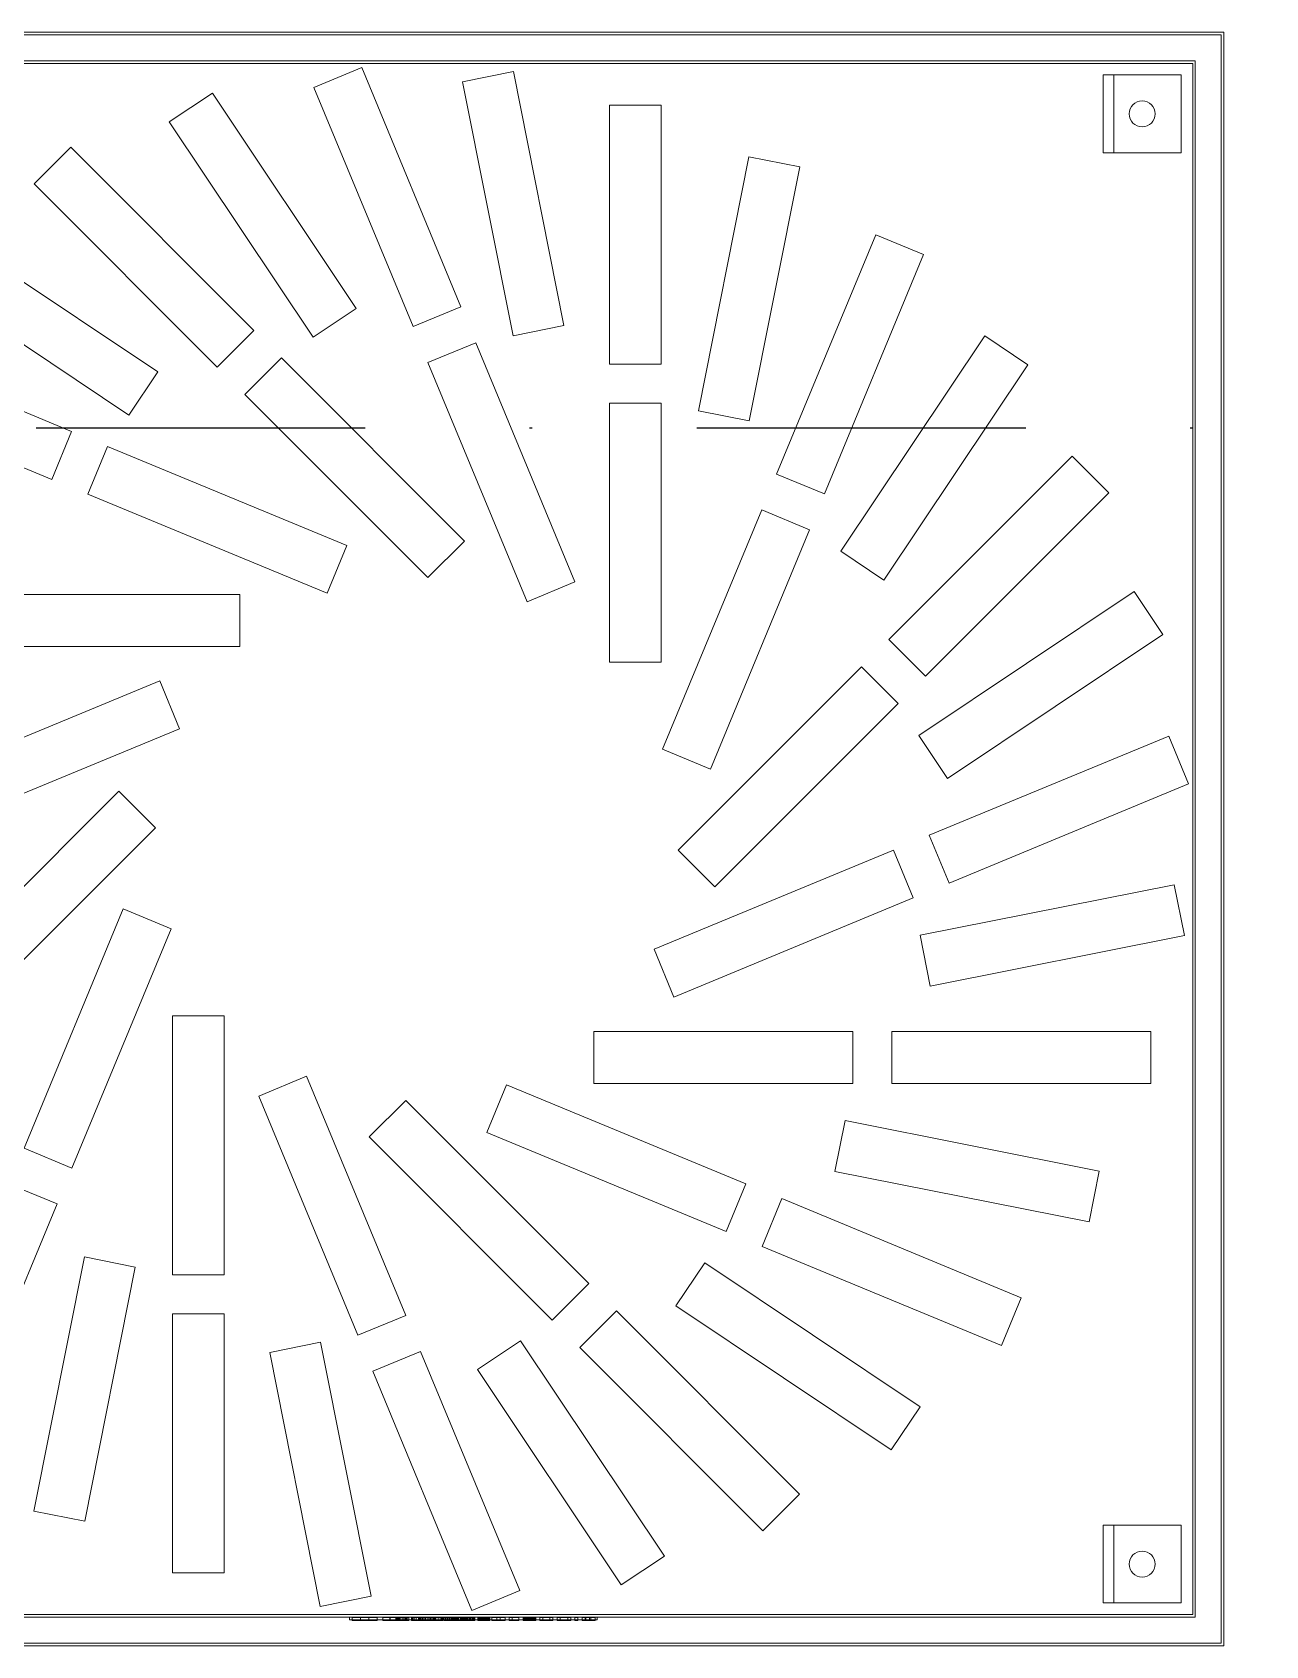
# Model space of a CAD drawing. Header units: inches. Extents: x -772 to 6765, y -813 to 4093.
# Drawn here: x 3107.2 to 3154.8, y 1653 to 1715.3 of the extents above; entities that cross this region are included whole.
import ezdxf

# ---------------------------------------------------------------- set-up
doc = ezdxf.new("R2010")
doc.units = ezdxf.units.IN
doc.header["$MEASUREMENT"] = 0
doc.linetypes.add('DASHDOT', pattern=[25.4, 12.7, -6.35, 0, -6.35])
doc.layers.add('H_STR_Aks', color=250, linetype='DASHDOT')
doc.layers.add('MTY-EMIS-KANALI', color=150, linetype='Continuous', lineweight=0)
doc.layers.add('VDI3805_Objects', color=7, linetype='Continuous', lineweight=0)

# ---------------------------------------------------------------- blocks, each defined once
blk = doc.blocks.new('150_970_03')
at = {"layer": 'VDI3805_Objects', "color": 7}
for p, q in [((-0.0696, 0.3005), (-0.0696, 0.3015)), ((-0.0696, 0.3015), (0.026, 0.3015)), ((0.026, 0.3005), (-0.0696, 0.3005)), ((0.026, 0.3005), (0.026, 0.3015))]:
    blk.add_line(p, q, dxfattribs=at)
at = {"layer": 'VDI3805_Objects', "color": 38}
for p, q in [((-0.06715, 0.3018), (-0.06884, 0.3018)), ((-0.06884, 0.3018), (-0.06884, 0.3006)), ((-0.06884, 0.3018), (-0.0666, 0.3018)), ((-0.06884, 0.3006), (-0.06715, 0.3006)), ((-0.0666, 0.3006), (-0.06884, 0.3006)), ((-0.06527, 0.3018), (-0.06715, 0.3018)), ((-0.06715, 0.3018), (-0.06715, 0.3006)), ((-0.06715, 0.3006), (-0.06527, 0.3006)), ((-0.0666, 0.3018), (-0.0666, 0.3006)), ((-0.065, 0.3018), (-0.06527, 0.3018)), ((-0.06527, 0.3018), (-0.06527, 0.3006)), ((-0.06527, 0.3006), (-0.065, 0.3006)), ((-0.065, 0.3018), (-0.06382, 0.3018)), ((-0.065, 0.3018), (-0.065, 0.3006)), ((-0.06382, 0.3006), (-0.065, 0.3006)), ((-0.06382, 0.3018), (-0.06382, 0.3006)), ((-0.06094, 0.3018), (-0.06214, 0.3018)), ((-0.06214, 0.3006), (-0.06214, 0.3018)), ((-0.06094, 0.3006), (-0.06214, 0.3006)), ((-0.06094, 0.3006), (-0.06094, 0.3018)), ((-0.05834, 0.3018), (-0.05944, 0.3018)), ((-0.05944, 0.3018), (-0.05944, 0.3006)), ((-0.05944, 0.3018), (-0.05833, 0.3018)), ((-0.05944, 0.3006), (-0.05834, 0.3006)), ((-0.05833, 0.3006), (-0.05944, 0.3006)), ((-0.05532, 0.3018), (-0.05834, 0.3018)), ((-0.05834, 0.3018), (-0.05834, 0.3006)), ((-0.05834, 0.3006), (-0.05532, 0.3006)), ((-0.05833, 0.3018), (-0.05833, 0.3006)), ((-0.05833, 0.3018), (-0.05534, 0.3018)), ((-0.05534, 0.3006), (-0.05833, 0.3006)), ((-0.05534, 0.3018), (-0.05534, 0.3006)), ((-0.05534, 0.3018), (-0.05414, 0.3018)), ((-0.05414, 0.3006), (-0.05534, 0.3006)), ((-0.05414, 0.3018), (-0.05532, 0.3018)), ((-0.05532, 0.3018), (-0.05532, 0.3006)), ((-0.05532, 0.3006), (-0.05414, 0.3006)), ((-0.05414, 0.3018), (-0.05414, 0.3006)), ((-0.05134, 0.3018), (-0.05254, 0.3018)), ((-0.05254, 0.3018), (-0.05254, 0.3006)), ((-0.05254, 0.3006), (-0.05134, 0.3006)), ((-0.04864, 0.3018), (-0.05134, 0.3018)), ((-0.05134, 0.3018), (-0.05134, 0.3006)), ((-0.05134, 0.3006), (-0.04864, 0.3006)), ((-0.04864, 0.3018), (-0.04754, 0.3018)), ((-0.04864, 0.3018), (-0.04864, 0.3006)), ((-0.04754, 0.3006), (-0.04864, 0.3006)), ((-0.04754, 0.3018), (-0.04754, 0.3006)), ((-0.04592, 0.3018), (-0.04593, 0.3018)), ((-0.04593, 0.3018), (-0.04593, 0.3006)), ((-0.04593, 0.3018), (-0.04537, 0.3018)), ((-0.04537, 0.3018), (-0.04593, 0.3018)), ((-0.04593, 0.3018), (-0.04593, 0.3006)), ((-0.04593, 0.3018), (-0.04592, 0.3018)), ((-0.04593, 0.3006), (-0.04592, 0.3006)), ((-0.04537, 0.3006), (-0.04593, 0.3006)), ((-0.04593, 0.3006), (-0.04537, 0.3006)), ((-0.04592, 0.3006), (-0.04593, 0.3006)), ((-0.04592, 0.3018), (-0.04559, 0.3018)), ((-0.04558, 0.3018), (-0.04592, 0.3018)), ((-0.04592, 0.3018), (-0.04592, 0.3006)), ((-0.04559, 0.3006), (-0.04592, 0.3006)), ((-0.04592, 0.3006), (-0.04558, 0.3006)), ((-0.04559, 0.3018), (-0.04559, 0.3006)), ((-0.04559, 0.3018), (-0.04532, 0.3018)), ((-0.04532, 0.3006), (-0.04559, 0.3006)), ((-0.04531, 0.3018), (-0.04558, 0.3018)), ((-0.04558, 0.3018), (-0.04558, 0.3006)), ((-0.04558, 0.3006), (-0.04531, 0.3006)), ((-0.04537, 0.3018), (-0.04537, 0.3006)), ((-0.04537, 0.3018), (-0.04477, 0.3018)), ((-0.04477, 0.3018), (-0.04537, 0.3018)), ((-0.04537, 0.3018), (-0.04537, 0.3006)), ((-0.04477, 0.3006), (-0.04537, 0.3006)), ((-0.04537, 0.3006), (-0.04477, 0.3006)), ((-0.04532, 0.3018), (-0.04532, 0.3006)), ((-0.04532, 0.3018), (-0.045, 0.3018)), ((-0.045, 0.3006), (-0.04532, 0.3006)), ((-0.04499, 0.3018), (-0.04531, 0.3018)), ((-0.04531, 0.3018), (-0.04531, 0.3006)), ((-0.04531, 0.3006), (-0.04499, 0.3006)), ((-0.045, 0.3018), (-0.045, 0.3006)), ((-0.045, 0.3018), (-0.04465, 0.3018)), ((-0.04465, 0.3006), (-0.045, 0.3006)), ((-0.04464, 0.3018), (-0.04499, 0.3018)), ((-0.04499, 0.3018), (-0.04499, 0.3006)), ((-0.04499, 0.3006), (-0.04464, 0.3006)), ((-0.04477, 0.3018), (-0.04477, 0.3006)), ((-0.04477, 0.3018), (-0.04415, 0.3018)), ((-0.04415, 0.3018), (-0.04477, 0.3018)), ((-0.04477, 0.3018), (-0.04477, 0.3006)), ((-0.04415, 0.3006), (-0.04477, 0.3006)), ((-0.04477, 0.3006), (-0.04415, 0.3006)), ((-0.04465, 0.3018), (-0.04465, 0.3006)), ((-0.04465, 0.3018), (-0.04428, 0.3018)), ((-0.04428, 0.3006), (-0.04465, 0.3006)), ((-0.04427, 0.3018), (-0.04464, 0.3018)), ((-0.04464, 0.3018), (-0.04464, 0.3006)), ((-0.04464, 0.3006), (-0.04427, 0.3006)), ((-0.04428, 0.3018), (-0.04428, 0.3006)), ((-0.04428, 0.3018), (-0.04392, 0.3018)), ((-0.04392, 0.3006), (-0.04428, 0.3006)), ((-0.04391, 0.3018), (-0.04427, 0.3018)), ((-0.04427, 0.3018), (-0.04427, 0.3006)), ((-0.04427, 0.3006), (-0.04391, 0.3006)), ((-0.04415, 0.3018), (-0.04415, 0.3006)), ((-0.04415, 0.3018), (-0.04353, 0.3018)), ((-0.04353, 0.3018), (-0.04415, 0.3018)), ((-0.04415, 0.3018), (-0.04415, 0.3006)), ((-0.04353, 0.3006), (-0.04415, 0.3006)), ((-0.04415, 0.3006), (-0.04353, 0.3006)), ((-0.04392, 0.3018), (-0.04392, 0.3006)), ((-0.04392, 0.3018), (-0.04356, 0.3018)), ((-0.04356, 0.3006), (-0.04392, 0.3006)), ((-0.04355, 0.3018), (-0.04391, 0.3018)), ((-0.04391, 0.3018), (-0.04391, 0.3006)), ((-0.04391, 0.3006), (-0.04355, 0.3006)), ((-0.04356, 0.3018), (-0.04356, 0.3006)), ((-0.04356, 0.3018), (-0.04323, 0.3018)), ((-0.04323, 0.3006), (-0.04356, 0.3006)), ((-0.04322, 0.3018), (-0.04355, 0.3018)), ((-0.04355, 0.3018), (-0.04355, 0.3006)), ((-0.04355, 0.3006), (-0.04322, 0.3006)), ((-0.04353, 0.3018), (-0.04353, 0.3006)), ((-0.04353, 0.3018), (-0.04294, 0.3018)), ((-0.04294, 0.3018), (-0.04353, 0.3018)), ((-0.04353, 0.3018), (-0.04353, 0.3006)), ((-0.04294, 0.3006), (-0.04353, 0.3006)), ((-0.04353, 0.3006), (-0.04294, 0.3006)), ((-0.04323, 0.3018), (-0.04323, 0.3006)), ((-0.04323, 0.3018), (-0.04294, 0.3018)), ((-0.04294, 0.3006), (-0.04323, 0.3006)), ((-0.04293, 0.3018), (-0.04322, 0.3018)), ((-0.04322, 0.3018), (-0.04322, 0.3006)), ((-0.04322, 0.3006), (-0.04293, 0.3006)), ((-0.04294, 0.3018), (-0.04294, 0.3006)), ((-0.04294, 0.3018), (-0.0427, 0.3018)), ((-0.04294, 0.3018), (-0.04294, 0.3006)), ((-0.04294, 0.3018), (-0.04239, 0.3018)), ((-0.04239, 0.3018), (-0.04294, 0.3018)), ((-0.04294, 0.3018), (-0.04294, 0.3006)), ((-0.0427, 0.3006), (-0.04294, 0.3006)), ((-0.04239, 0.3006), (-0.04294, 0.3006)), ((-0.04294, 0.3006), (-0.04239, 0.3006)), ((-0.0427, 0.3018), (-0.04293, 0.3018)), ((-0.04293, 0.3018), (-0.04293, 0.3006)), ((-0.04293, 0.3006), (-0.0427, 0.3006)), ((-0.0427, 0.3018), (-0.0427, 0.3006)), ((-0.0427, 0.3018), (-0.04253, 0.3018)), ((-0.04252, 0.3018), (-0.0427, 0.3018)), ((-0.0427, 0.3018), (-0.0427, 0.3006)), ((-0.04253, 0.3006), (-0.0427, 0.3006)), ((-0.0427, 0.3006), (-0.04252, 0.3006)), ((-0.04253, 0.3018), (-0.04253, 0.3006)), ((-0.04253, 0.3018), (-0.04241, 0.3018)), ((-0.04241, 0.3006), (-0.04253, 0.3006)), ((-0.04241, 0.3018), (-0.04252, 0.3018)), ((-0.04252, 0.3018), (-0.04252, 0.3006)), ((-0.04252, 0.3006), (-0.04241, 0.3006)), ((-0.04241, 0.3018), (-0.04241, 0.3006)), ((-0.04241, 0.3018), (-0.04238, 0.3018)), ((-0.04238, 0.3018), (-0.04241, 0.3018)), ((-0.04241, 0.3018), (-0.04241, 0.3006)), ((-0.04238, 0.3006), (-0.04241, 0.3006)), ((-0.04241, 0.3006), (-0.04238, 0.3006)), ((-0.04239, 0.3018), (-0.04239, 0.3006)), ((-0.04239, 0.3018), (-0.04191, 0.3018)), ((-0.04191, 0.3018), (-0.04239, 0.3018)), ((-0.04239, 0.3018), (-0.04239, 0.3006)), ((-0.04191, 0.3006), (-0.04239, 0.3006)), ((-0.04239, 0.3006), (-0.04191, 0.3006)), ((-0.04238, 0.3018), (-0.04238, 0.3006)), ((-0.04191, 0.3018), (-0.04191, 0.3006)), ((-0.04191, 0.3018), (-0.04152, 0.3018)), ((-0.04152, 0.3018), (-0.04191, 0.3018)), ((-0.04191, 0.3018), (-0.04191, 0.3006)), ((-0.04152, 0.3006), (-0.04191, 0.3006)), ((-0.04191, 0.3006), (-0.04152, 0.3006)), ((-0.04152, 0.3018), (-0.04152, 0.3006)), ((-0.04152, 0.3018), (-0.04123, 0.3018)), ((-0.04123, 0.3006), (-0.04152, 0.3006)), ((-0.04123, 0.3018), (-0.04123, 0.3006)), ((-0.04123, 0.3018), (-0.04105, 0.3018)), ((-0.04105, 0.3006), (-0.04123, 0.3006)), ((-0.04105, 0.3018), (-0.04105, 0.3006)), ((-0.04105, 0.3018), (-0.04099, 0.3018)), ((-0.04099, 0.3006), (-0.04105, 0.3006)), ((-0.04099, 0.3018), (-0.04099, 0.3006)), ((-0.03944, 0.3018), (-0.03564, 0.3018)), ((-0.03944, 0.3018), (-0.03944, 0.3006)), ((-0.03944, 0.3018), (-0.03674, 0.3018)), ((-0.03564, 0.3006), (-0.03944, 0.3006)), ((-0.03674, 0.3006), (-0.03944, 0.3006)), ((-0.03674, 0.3018), (-0.03674, 0.3006)), ((-0.03564, 0.3018), (-0.03564, 0.3006)), ((-0.02894, 0.3018), (-0.03414, 0.3018)), ((-0.03414, 0.3018), (-0.03414, 0.3006)), ((-0.03414, 0.3018), (-0.03214, 0.3018)), ((-0.03414, 0.3006), (-0.02894, 0.3006)), ((-0.03214, 0.3006), (-0.03414, 0.3006)), ((-0.03214, 0.3018), (-0.03214, 0.3006)), ((-0.03214, 0.3018), (-0.03094, 0.3018)), ((-0.03094, 0.3006), (-0.03214, 0.3006)), ((-0.03094, 0.3018), (-0.03094, 0.3006)), ((-0.03094, 0.3018), (-0.02894, 0.3018)), ((-0.02894, 0.3006), (-0.03094, 0.3006)), ((-0.02894, 0.3018), (-0.02894, 0.3006)), ((-0.02808, 0.3018), (-0.02812, 0.3018)), ((-0.02812, 0.3018), (-0.02812, 0.3006)), ((-0.02812, 0.3006), (-0.02808, 0.3006)), ((-0.02808, 0.3018), (-0.02794, 0.3018)), ((-0.02808, 0.3018), (-0.02808, 0.3006)), ((-0.02794, 0.3006), (-0.02808, 0.3006)), ((-0.02794, 0.3018), (-0.02794, 0.3006)), ((-0.02794, 0.3018), (-0.02773, 0.3018)), ((-0.02773, 0.3006), (-0.02794, 0.3006)), ((-0.02776, 0.3006), (-0.02776, 0.3018)), ((-0.02776, 0.3018), (-0.02772, 0.3018)), ((-0.02772, 0.3006), (-0.02776, 0.3006)), ((-0.02773, 0.3018), (-0.02773, 0.3006)), ((-0.02773, 0.3018), (-0.02745, 0.3018)), ((-0.02745, 0.3006), (-0.02773, 0.3006)), ((-0.02772, 0.3006), (-0.02772, 0.3018)), ((-0.02772, 0.3018), (-0.02761, 0.3018)), ((-0.02761, 0.3006), (-0.02772, 0.3006)), ((-0.02761, 0.3006), (-0.02761, 0.3018)), ((-0.02761, 0.3018), (-0.02743, 0.3018)), ((-0.02743, 0.3006), (-0.02761, 0.3006)), ((-0.02745, 0.3018), (-0.02745, 0.3006)), ((-0.02745, 0.3018), (-0.0271, 0.3018)), ((-0.0271, 0.3006), (-0.02745, 0.3006)), ((-0.02743, 0.3006), (-0.02743, 0.3018)), ((-0.02743, 0.3018), (-0.02719, 0.3018)), ((-0.02719, 0.3006), (-0.02743, 0.3006)), ((-0.02719, 0.3006), (-0.02719, 0.3018)), ((-0.02719, 0.3018), (-0.0269, 0.3018)), ((-0.0269, 0.3006), (-0.02719, 0.3006)), ((-0.0271, 0.3018), (-0.0271, 0.3006)), ((-0.0271, 0.3018), (-0.0267, 0.3018)), ((-0.0267, 0.3006), (-0.0271, 0.3006)), ((-0.02628, 0.3018), (-0.02695, 0.3018)), ((-0.02695, 0.3018), (-0.02695, 0.3006)), ((-0.02695, 0.3018), (-0.0265, 0.3018)), ((-0.02693, 0.3018), (-0.02695, 0.3018)), ((-0.02695, 0.3018), (-0.02694, 0.3018)), ((-0.02695, 0.3018), (-0.02695, 0.3006)), ((-0.02695, 0.3006), (-0.02628, 0.3006)), ((-0.0265, 0.3006), (-0.02695, 0.3006)), ((-0.02694, 0.3006), (-0.02695, 0.3006)), ((-0.02695, 0.3006), (-0.02694, 0.3006)), ((-0.02693, 0.3006), (-0.02695, 0.3006)), ((-0.02694, 0.3018), (-0.0269, 0.3018)), ((-0.02694, 0.3018), (-0.02694, 0.3006)), ((-0.0269, 0.3006), (-0.02694, 0.3006)), ((-0.02687, 0.3018), (-0.02693, 0.3018)), ((-0.02693, 0.3018), (-0.02693, 0.3006)), ((-0.02687, 0.3006), (-0.02693, 0.3006)), ((-0.0269, 0.3006), (-0.0269, 0.3018)), ((-0.0269, 0.3018), (-0.02656, 0.3018)), ((-0.0269, 0.3018), (-0.02684, 0.3018)), ((-0.0269, 0.3018), (-0.0269, 0.3006)), ((-0.02656, 0.3006), (-0.0269, 0.3006)), ((-0.02684, 0.3006), (-0.0269, 0.3006)), ((-0.0268, 0.3018), (-0.02687, 0.3018)), ((-0.02687, 0.3018), (-0.02687, 0.3006)), ((-0.0268, 0.3006), (-0.02687, 0.3006)), ((-0.02674, 0.3018), (-0.02684, 0.3018)), ((-0.02684, 0.3018), (-0.02684, 0.3006)), ((-0.02684, 0.3006), (-0.02674, 0.3006)), ((-0.02669, 0.3018), (-0.0268, 0.3018)), ((-0.0268, 0.3018), (-0.0268, 0.3006)), ((-0.02669, 0.3006), (-0.0268, 0.3006)), ((-0.02663, 0.3018), (-0.02674, 0.3018)), ((-0.02674, 0.3018), (-0.02674, 0.3006)), ((-0.02674, 0.3006), (-0.02663, 0.3006)), ((-0.0267, 0.3018), (-0.0267, 0.3006)), ((-0.0267, 0.3018), (-0.02627, 0.3018)), ((-0.02627, 0.3006), (-0.0267, 0.3006)), ((-0.02657, 0.3018), (-0.02669, 0.3018)), ((-0.02669, 0.3018), (-0.02669, 0.3006)), ((-0.02657, 0.3006), (-0.02669, 0.3006)), ((-0.0265, 0.3018), (-0.02663, 0.3018)), ((-0.02663, 0.3018), (-0.02663, 0.3006)), ((-0.02663, 0.3006), (-0.0265, 0.3006)), ((-0.02643, 0.3018), (-0.02657, 0.3018)), ((-0.02657, 0.3018), (-0.02657, 0.3006)), ((-0.02643, 0.3006), (-0.02657, 0.3006)), ((-0.02656, 0.3006), (-0.02656, 0.3018)), ((-0.02656, 0.3018), (-0.0262, 0.3018)), ((-0.0262, 0.3006), (-0.02656, 0.3006)), ((-0.02653, 0.3006), (-0.02653, 0.3018)), ((-0.02653, 0.3018), (-0.02652, 0.3018)), ((-0.02652, 0.3006), (-0.02653, 0.3006)), ((-0.02652, 0.3006), (-0.02652, 0.3018)), ((-0.02652, 0.3018), (-0.0265, 0.3018)), ((-0.0265, 0.3006), (-0.02652, 0.3006)), ((-0.02635, 0.3018), (-0.0265, 0.3018)), ((-0.0265, 0.3018), (-0.0265, 0.3006)), ((-0.0265, 0.3018), (-0.0265, 0.3006)), ((-0.0265, 0.3018), (-0.02582, 0.3018)), ((-0.0265, 0.3006), (-0.0265, 0.3018)), ((-0.0265, 0.3018), (-0.02647, 0.3018)), ((-0.0265, 0.3006), (-0.02635, 0.3006)), ((-0.02582, 0.3006), (-0.0265, 0.3006)), ((-0.02647, 0.3006), (-0.0265, 0.3006)), ((-0.02647, 0.3006), (-0.02647, 0.3018)), ((-0.02647, 0.3018), (-0.02643, 0.3018)), ((-0.02643, 0.3006), (-0.02647, 0.3006)), ((-0.02628, 0.3018), (-0.02643, 0.3018)), ((-0.02643, 0.3018), (-0.02643, 0.3006)), ((-0.02643, 0.3006), (-0.02643, 0.3018)), ((-0.02643, 0.3018), (-0.02638, 0.3018)), ((-0.02628, 0.3006), (-0.02643, 0.3006)), ((-0.02638, 0.3006), (-0.02643, 0.3006)), ((-0.02638, 0.3006), (-0.02638, 0.3018)), ((-0.02638, 0.3018), (-0.02633, 0.3018)), ((-0.02633, 0.3006), (-0.02638, 0.3006)), ((-0.0262, 0.3018), (-0.02635, 0.3018)), ((-0.02635, 0.3018), (-0.02635, 0.3006)), ((-0.02635, 0.3006), (-0.0262, 0.3006)), ((-0.02633, 0.3006), (-0.02633, 0.3018)), ((-0.02633, 0.3018), (-0.02626, 0.3018)), ((-0.02626, 0.3006), (-0.02633, 0.3006)), ((-0.02628, 0.3018), (-0.02628, 0.3006)), ((-0.02627, 0.3018), (-0.02627, 0.3006)), ((-0.02627, 0.3018), (-0.02582, 0.3018)), ((-0.02582, 0.3006), (-0.02627, 0.3006)), ((-0.02626, 0.3006), (-0.02626, 0.3018)), ((-0.0262, 0.3018), (-0.02626, 0.3018)), ((-0.02626, 0.3006), (-0.0262, 0.3006)), ((-0.0262, 0.3006), (-0.0262, 0.3018)), ((-0.0262, 0.3018), (-0.02582, 0.3018)), ((-0.02492, 0.3018), (-0.0262, 0.3018)), ((-0.0262, 0.3018), (-0.0262, 0.3006)), ((-0.02529, 0.3018), (-0.0262, 0.3018)), ((-0.02582, 0.3006), (-0.0262, 0.3006)), ((-0.0262, 0.3006), (-0.02492, 0.3006)), ((-0.0262, 0.3006), (-0.02529, 0.3006)), ((-0.02582, 0.3006), (-0.02582, 0.3018)), ((-0.02582, 0.3018), (-0.02544, 0.3018)), ((-0.02582, 0.3018), (-0.02537, 0.3018)), ((-0.02582, 0.3018), (-0.02582, 0.3006)), ((-0.02582, 0.3018), (-0.02529, 0.3018)), ((-0.02544, 0.3006), (-0.02582, 0.3006)), ((-0.02537, 0.3006), (-0.02582, 0.3006)), ((-0.02529, 0.3006), (-0.02582, 0.3006)), ((-0.02544, 0.3006), (-0.02544, 0.3018)), ((-0.02544, 0.3018), (-0.02508, 0.3018)), ((-0.02508, 0.3006), (-0.02544, 0.3006)), ((-0.02494, 0.3018), (-0.02537, 0.3018)), ((-0.02537, 0.3018), (-0.02537, 0.3006)), ((-0.02537, 0.3006), (-0.02494, 0.3006)), ((-0.02529, 0.3018), (-0.02529, 0.3006)), ((-0.02529, 0.3018), (-0.02492, 0.3018)), ((-0.02492, 0.3006), (-0.02529, 0.3006)), ((-0.02508, 0.3006), (-0.02508, 0.3018)), ((-0.02508, 0.3018), (-0.02474, 0.3018)), ((-0.02474, 0.3006), (-0.02508, 0.3006)), ((-0.02454, 0.3018), (-0.02494, 0.3018)), ((-0.02494, 0.3018), (-0.02494, 0.3006)), ((-0.02494, 0.3006), (-0.02454, 0.3006)), ((-0.02492, 0.3018), (-0.02492, 0.3006)), ((-0.02474, 0.3006), (-0.02474, 0.3018)), ((-0.02474, 0.3018), (-0.02445, 0.3018)), ((-0.02445, 0.3006), (-0.02474, 0.3006)), ((-0.02419, 0.3018), (-0.02454, 0.3018)), ((-0.02454, 0.3018), (-0.02454, 0.3006)), ((-0.02454, 0.3006), (-0.02419, 0.3006)), ((-0.02445, 0.3006), (-0.02445, 0.3018)), ((-0.02445, 0.3018), (-0.02421, 0.3018)), ((-0.02421, 0.3006), (-0.02445, 0.3006)), ((-0.02421, 0.3006), (-0.02421, 0.3018)), ((-0.02421, 0.3018), (-0.02403, 0.3018)), ((-0.02403, 0.3006), (-0.02421, 0.3006)), ((-0.02391, 0.3018), (-0.02419, 0.3018)), ((-0.02419, 0.3018), (-0.02419, 0.3006)), ((-0.02419, 0.3006), (-0.02391, 0.3006)), ((-0.02403, 0.3006), (-0.02403, 0.3018)), ((-0.02403, 0.3018), (-0.02392, 0.3018)), ((-0.02392, 0.3006), (-0.02403, 0.3006)), ((-0.02392, 0.3006), (-0.02392, 0.3018)), ((-0.02388, 0.3018), (-0.02392, 0.3018)), ((-0.02392, 0.3006), (-0.02388, 0.3006)), ((-0.02391, 0.3018), (-0.0237, 0.3018)), ((-0.02391, 0.3018), (-0.02391, 0.3006)), ((-0.0237, 0.3006), (-0.02391, 0.3006)), ((-0.02388, 0.3006), (-0.02388, 0.3018)), ((-0.0237, 0.3018), (-0.0237, 0.3006)), ((-0.0237, 0.3018), (-0.02356, 0.3018)), ((-0.02356, 0.3006), (-0.0237, 0.3006)), ((-0.02356, 0.3018), (-0.02356, 0.3006)), ((-0.02356, 0.3018), (-0.02352, 0.3018)), ((-0.02352, 0.3006), (-0.02356, 0.3006)), ((-0.02352, 0.3018), (-0.02352, 0.3006)), ((-0.02205, 0.3018), (-0.0224, 0.3018)), ((-0.0224, 0.3018), (-0.0224, 0.3006)), ((-0.0224, 0.3018), (-0.01929, 0.3018)), ((-0.0224, 0.3006), (-0.02205, 0.3006)), ((-0.01929, 0.3006), (-0.0224, 0.3006)), ((-0.01894, 0.3018), (-0.02205, 0.3018)), ((-0.02205, 0.3018), (-0.02205, 0.3006)), ((-0.02205, 0.3006), (-0.01894, 0.3006)), ((-0.01881, 0.3018), (-0.02192, 0.3018)), ((-0.02192, 0.3018), (-0.02192, 0.3006)), ((-0.02192, 0.3018), (-0.01351, 0.3018)), ((-0.02192, 0.3006), (-0.01881, 0.3006)), ((-0.01351, 0.3006), (-0.02192, 0.3006)), ((-0.02119, 0.3018), (-0.02155, 0.3018)), ((-0.02155, 0.3018), (-0.02155, 0.3006)), ((-0.02155, 0.3018), (-0.01844, 0.3018)), ((-0.02155, 0.3006), (-0.02119, 0.3006)), ((-0.01844, 0.3006), (-0.02155, 0.3006)), ((-0.01808, 0.3018), (-0.02119, 0.3018)), ((-0.02119, 0.3018), (-0.02119, 0.3006)), ((-0.02119, 0.3006), (-0.01808, 0.3006)), ((-0.02035, 0.3018), (-0.0207, 0.3018)), ((-0.0207, 0.3018), (-0.0207, 0.3006)), ((-0.0207, 0.3018), (-0.01759, 0.3018)), ((-0.0207, 0.3006), (-0.02035, 0.3006)), ((-0.01759, 0.3006), (-0.0207, 0.3006)), ((-0.01724, 0.3018), (-0.02035, 0.3018)), ((-0.02035, 0.3018), (-0.02035, 0.3006)), ((-0.02035, 0.3006), (-0.01724, 0.3006)), ((-0.01949, 0.3018), (-0.01984, 0.3018)), ((-0.01984, 0.3018), (-0.01984, 0.3006)), ((-0.01984, 0.3018), (-0.01673, 0.3018)), ((-0.01984, 0.3006), (-0.01949, 0.3006)), ((-0.01673, 0.3006), (-0.01984, 0.3006)), ((-0.01708, 0.3018), (-0.01949, 0.3018)), ((-0.01949, 0.3018), (-0.01949, 0.3006)), ((-0.01949, 0.3006), (-0.01708, 0.3006)), ((-0.01929, 0.3018), (-0.01929, 0.3006)), ((-0.01929, 0.3018), (-0.01894, 0.3018)), ((-0.01894, 0.3006), (-0.01929, 0.3006)), ((-0.01864, 0.3018), (-0.01899, 0.3018)), ((-0.01899, 0.3018), (-0.01899, 0.3006)), ((-0.01899, 0.3018), (-0.01758, 0.3018)), ((-0.01899, 0.3006), (-0.01864, 0.3006)), ((-0.01758, 0.3006), (-0.01899, 0.3006)), ((-0.01894, 0.3018), (-0.01894, 0.3006)), ((-0.0104, 0.3018), (-0.01881, 0.3018)), ((-0.01881, 0.3018), (-0.01881, 0.3006)), ((-0.01881, 0.3006), (-0.0104, 0.3006)), ((-0.01793, 0.3018), (-0.01864, 0.3018)), ((-0.01864, 0.3018), (-0.01864, 0.3006)), ((-0.01864, 0.3006), (-0.01793, 0.3006)), ((-0.01844, 0.3018), (-0.01844, 0.3006)), ((-0.01844, 0.3018), (-0.01808, 0.3018)), ((-0.01808, 0.3006), (-0.01844, 0.3006)), ((-0.01808, 0.3018), (-0.01808, 0.3006)), ((-0.01758, 0.3018), (-0.01793, 0.3018)), ((-0.01793, 0.3018), (-0.01793, 0.3006)), ((-0.01793, 0.3006), (-0.01758, 0.3006)), ((-0.01759, 0.3018), (-0.01759, 0.3006)), ((-0.01759, 0.3018), (-0.01724, 0.3018)), ((-0.01724, 0.3006), (-0.01759, 0.3006)), ((-0.01758, 0.3018), (-0.01758, 0.3006)), ((-0.01724, 0.3018), (-0.01724, 0.3006)), ((-0.01673, 0.3018), (-0.01708, 0.3018)), ((-0.01708, 0.3018), (-0.01708, 0.3006)), ((-0.01708, 0.3006), (-0.01673, 0.3006)), ((-0.01673, 0.3018), (-0.01673, 0.3006)), ((-0.01604, 0.3018), (-0.01293, 0.3018)), ((-0.01569, 0.3018), (-0.01604, 0.3018)), ((-0.01604, 0.3018), (-0.01604, 0.3006)), ((-0.01293, 0.3006), (-0.01604, 0.3006)), ((-0.01604, 0.3006), (-0.01569, 0.3006)), ((-0.01344, 0.3018), (-0.0157, 0.3018)), ((-0.0157, 0.3018), (-0.0157, 0.3006)), ((-0.0157, 0.3018), (-0.01535, 0.3018)), ((-0.0157, 0.3006), (-0.01344, 0.3006)), ((-0.01535, 0.3006), (-0.0157, 0.3006)), ((-0.01258, 0.3018), (-0.01569, 0.3018)), ((-0.01569, 0.3018), (-0.01569, 0.3006)), ((-0.01569, 0.3006), (-0.01258, 0.3006)), ((-0.01535, 0.3018), (-0.01379, 0.3018)), ((-0.01535, 0.3018), (-0.01535, 0.3006)), ((-0.01379, 0.3006), (-0.01535, 0.3006)), ((-0.0152, 0.3018), (-0.01208, 0.3018)), ((-0.01485, 0.3018), (-0.0152, 0.3018)), ((-0.0152, 0.3018), (-0.0152, 0.3006)), ((-0.01208, 0.3006), (-0.0152, 0.3006)), ((-0.0152, 0.3006), (-0.01485, 0.3006)), ((-0.01428, 0.3018), (-0.01485, 0.3018)), ((-0.01485, 0.3018), (-0.01485, 0.3006)), ((-0.01485, 0.3018), (-0.01457, 0.3018)), ((-0.01173, 0.3018), (-0.01485, 0.3018)), ((-0.01485, 0.3018), (-0.01485, 0.3006)), ((-0.01485, 0.3006), (-0.01428, 0.3006)), ((-0.01457, 0.3006), (-0.01485, 0.3006)), ((-0.01485, 0.3006), (-0.01173, 0.3006)), ((-0.01457, 0.3018), (-0.01457, 0.3006)), ((-0.01457, 0.3018), (-0.01428, 0.3018)), ((-0.01428, 0.3006), (-0.01457, 0.3006)), ((-0.01434, 0.3018), (-0.01123, 0.3018)), ((-0.01399, 0.3018), (-0.01434, 0.3018)), ((-0.01434, 0.3018), (-0.01434, 0.3006)), ((-0.01123, 0.3006), (-0.01434, 0.3006)), ((-0.01434, 0.3006), (-0.01399, 0.3006)), ((-0.01428, 0.3018), (-0.01428, 0.3006)), ((-0.01088, 0.3018), (-0.01399, 0.3018)), ((-0.01399, 0.3018), (-0.01399, 0.3006)), ((-0.01399, 0.3006), (-0.01088, 0.3006)), ((-0.01379, 0.3018), (-0.01379, 0.3006)), ((-0.01379, 0.3018), (-0.01344, 0.3018)), ((-0.01344, 0.3006), (-0.01379, 0.3006)), ((-0.01351, 0.3018), (-0.0104, 0.3018)), ((-0.01351, 0.3018), (-0.01351, 0.3006)), ((-0.0104, 0.3006), (-0.01351, 0.3006)), ((-0.01344, 0.3018), (-0.01344, 0.3006)), ((-0.01293, 0.3018), (-0.01293, 0.3006)), ((-0.01293, 0.3018), (-0.01258, 0.3018)), ((-0.01258, 0.3006), (-0.01293, 0.3006)), ((-0.01258, 0.3018), (-0.01258, 0.3006)), ((-0.01208, 0.3018), (-0.01208, 0.3006)), ((-0.01208, 0.3018), (-0.01173, 0.3018)), ((-0.01173, 0.3006), (-0.01208, 0.3006)), ((-0.01173, 0.3018), (-0.01173, 0.3006)), ((-0.01123, 0.3018), (-0.01123, 0.3006)), ((-0.01123, 0.3018), (-0.01088, 0.3018)), ((-0.01088, 0.3006), (-0.01123, 0.3006)), ((-0.01088, 0.3018), (-0.01088, 0.3006)), ((-0.0104, 0.3018), (-0.0104, 0.3006)), ((-0.00988, 0.3018), (-0.01, 0.3018)), ((-0.01, 0.3018), (-0.01, 0.3006)), ((-0.00988, 0.3006), (-0.01, 0.3006)), ((-0.00954, 0.3018), (-0.00988, 0.3018)), ((-0.00988, 0.3018), (-0.00988, 0.3006)), ((-0.00988, 0.3006), (-0.00954, 0.3006)), ((-0.00899, 0.3018), (-0.00954, 0.3018)), ((-0.00954, 0.3018), (-0.00954, 0.3006)), ((-0.00954, 0.3006), (-0.00899, 0.3006)), ((-0.00824, 0.3018), (-0.00899, 0.3018)), ((-0.00899, 0.3018), (-0.00899, 0.3006)), ((-0.00899, 0.3006), (-0.00824, 0.3006)), ((-0.00733, 0.3018), (-0.00824, 0.3018)), ((-0.00824, 0.3018), (-0.00824, 0.3006)), ((-0.00824, 0.3006), (-0.00733, 0.3006)), ((-0.0063, 0.3018), (-0.00733, 0.3018)), ((-0.00733, 0.3018), (-0.00733, 0.3006)), ((-0.00733, 0.3006), (-0.0063, 0.3006)), ((-0.00724, 0.3018), (-0.0073, 0.3018)), ((-0.0073, 0.3006), (-0.0073, 0.3018)), ((-0.0073, 0.3006), (-0.00724, 0.3006)), ((-0.00724, 0.3006), (-0.00724, 0.3018)), ((-0.00705, 0.3018), (-0.00724, 0.3018)), ((-0.00724, 0.3006), (-0.00705, 0.3006)), ((-0.00705, 0.3006), (-0.00705, 0.3018)), ((-0.00674, 0.3018), (-0.00705, 0.3018)), ((-0.00705, 0.3006), (-0.00674, 0.3006)), ((-0.00674, 0.3006), (-0.00674, 0.3018)), ((-0.00633, 0.3018), (-0.00674, 0.3018)), ((-0.00674, 0.3006), (-0.00633, 0.3006)), ((-0.00633, 0.3006), (-0.00633, 0.3018)), ((-0.00583, 0.3018), (-0.00633, 0.3018)), ((-0.00633, 0.3006), (-0.00583, 0.3006)), ((-0.00517, 0.3018), (-0.0063, 0.3018)), ((-0.0063, 0.3018), (-0.0063, 0.3006)), ((-0.0063, 0.3006), (-0.00517, 0.3006)), ((-0.00583, 0.3006), (-0.00583, 0.3018)), ((-0.00526, 0.3018), (-0.00583, 0.3018)), ((-0.00583, 0.3006), (-0.00526, 0.3006)), ((-0.00464, 0.3018), (-0.00526, 0.3018)), ((-0.00526, 0.3006), (-0.00526, 0.3018)), ((-0.00526, 0.3006), (-0.00464, 0.3006)), ((-0.004, 0.3018), (-0.00517, 0.3018)), ((-0.00517, 0.3018), (-0.00517, 0.3006)), ((-0.00517, 0.3006), (-0.004, 0.3006)), ((-0.00464, 0.3006), (-0.00464, 0.3018)), ((-0.004, 0.3018), (-0.00464, 0.3018)), ((-0.00464, 0.3006), (-0.004, 0.3006)), ((-0.00283, 0.3018), (-0.004, 0.3018)), ((-0.004, 0.3018), (-0.004, 0.3006)), ((-0.00336, 0.3018), (-0.004, 0.3018)), ((-0.004, 0.3006), (-0.00283, 0.3006)), ((-0.004, 0.3006), (-0.00336, 0.3006)), ((-0.00336, 0.3006), (-0.00336, 0.3018)), ((-0.00274, 0.3018), (-0.00336, 0.3018)), ((-0.00336, 0.3006), (-0.00274, 0.3006)), ((-0.0017, 0.3018), (-0.00283, 0.3018)), ((-0.00283, 0.3018), (-0.00283, 0.3006)), ((-0.00283, 0.3006), (-0.0017, 0.3006)), ((-0.00274, 0.3006), (-0.00274, 0.3018)), ((-0.00217, 0.3018), (-0.00274, 0.3018)), ((-0.00274, 0.3006), (-0.00217, 0.3006)), ((-0.00217, 0.3006), (-0.00217, 0.3018)), ((-0.00167, 0.3018), (-0.00217, 0.3018)), ((-0.00217, 0.3006), (-0.00167, 0.3006)), ((-0.00067, 0.3018), (-0.0017, 0.3018)), ((-0.0017, 0.3018), (-0.0017, 0.3006)), ((-0.00067, 0.3006), (-0.0017, 0.3006)), ((-0.00167, 0.3006), (-0.00167, 0.3018)), ((-0.00126, 0.3018), (-0.00167, 0.3018)), ((-0.00167, 0.3006), (-0.00126, 0.3006)), ((-0.00126, 0.3006), (-0.00126, 0.3018)), ((-0.00095, 0.3018), (-0.00126, 0.3018)), ((-0.00126, 0.3006), (-0.00095, 0.3006)), ((-0.00095, 0.3006), (-0.00095, 0.3018)), ((-0.00076, 0.3018), (-0.00095, 0.3018)), ((-0.00095, 0.3006), (-0.00076, 0.3006)), ((-0.0007, 0.3018), (-0.00076, 0.3018)), ((-0.00076, 0.3006), (-0.00076, 0.3018)), ((-0.00076, 0.3006), (-0.0007, 0.3006)), ((-0.0007, 0.3006), (-0.0007, 0.3018)), ((0.00024, 0.3018), (-0.00067, 0.3018)), ((-0.00067, 0.3018), (-0.00067, 0.3006)), ((0.00024, 0.3006), (-0.00067, 0.3006)), ((0.00099, 0.3018), (0.00024, 0.3018)), ((0.00024, 0.3018), (0.00024, 0.3006)), ((0.00099, 0.3006), (0.00024, 0.3006)), ((0.00154, 0.3018), (0.00099, 0.3018)), ((0.00099, 0.3018), (0.00099, 0.3006)), ((0.00154, 0.3006), (0.00099, 0.3006)), ((0.00188, 0.3018), (0.00154, 0.3018)), ((0.00154, 0.3018), (0.00154, 0.3006)), ((0.00188, 0.3006), (0.00154, 0.3006)), ((0.002, 0.3018), (0.00188, 0.3018)), ((0.00188, 0.3018), (0.00188, 0.3006)), ((0.002, 0.3006), (0.00188, 0.3006)), ((0.002, 0.3018), (0.002, 0.3006)), ((0.00572, 0.3018), (0.0031, 0.3018)), ((0.0031, 0.3018), (0.0031, 0.3006)), ((0.0031, 0.3018), (0.00716, 0.3018)), ((0.0031, 0.3006), (0.00572, 0.3006)), ((0.00716, 0.3006), (0.0031, 0.3006)), ((0.00372, 0.3018), (0.00382, 0.3018)), ((0.00372, 0.3018), (0.0038, 0.3018)), ((0.00372, 0.3018), (0.00372, 0.3006)), ((0.00382, 0.3006), (0.00372, 0.3006)), ((0.0038, 0.3006), (0.00372, 0.3006)), ((0.0038, 0.3018), (0.00405, 0.3018)), ((0.0038, 0.3018), (0.0038, 0.3006)), ((0.00405, 0.3006), (0.0038, 0.3006)), ((0.00382, 0.3018), (0.00382, 0.3006)), ((0.00382, 0.3018), (0.00407, 0.3018)), ((0.00407, 0.3006), (0.00382, 0.3006)), ((0.00405, 0.3018), (0.00445, 0.3018)), ((0.00405, 0.3018), (0.00405, 0.3006)), ((0.00445, 0.3006), (0.00405, 0.3006)), ((0.00407, 0.3018), (0.00407, 0.3006)), ((0.00407, 0.3018), (0.00449, 0.3018)), ((0.00449, 0.3006), (0.00407, 0.3006)), ((0.00445, 0.3018), (0.005, 0.3018)), ((0.00445, 0.3018), (0.00445, 0.3006)), ((0.005, 0.3006), (0.00445, 0.3006)), ((0.00449, 0.3018), (0.00449, 0.3006)), ((0.00449, 0.3018), (0.00504, 0.3018)), ((0.00504, 0.3006), (0.00449, 0.3006)), ((0.005, 0.3018), (0.00566, 0.3018)), ((0.005, 0.3018), (0.005, 0.3006)), ((0.00566, 0.3006), (0.005, 0.3006)), ((0.00504, 0.3018), (0.00504, 0.3006)), ((0.00504, 0.3018), (0.00572, 0.3018)), ((0.00572, 0.3006), (0.00504, 0.3006)), ((0.00642, 0.3018), (0.00566, 0.3018)), ((0.00566, 0.3018), (0.00566, 0.3006)), ((0.00566, 0.3006), (0.00642, 0.3006)), ((0.00572, 0.3018), (0.00572, 0.3006)), ((0.00725, 0.3018), (0.00642, 0.3018)), ((0.00642, 0.3018), (0.00642, 0.3006)), ((0.00642, 0.3006), (0.00725, 0.3006)), ((0.0065, 0.3006), (0.0065, 0.3018)), ((0.0065, 0.3018), (0.00653, 0.3018)), ((0.00653, 0.3006), (0.0065, 0.3006)), ((0.00653, 0.3006), (0.00653, 0.3018)), ((0.00653, 0.3018), (0.00662, 0.3018)), ((0.00662, 0.3006), (0.00653, 0.3006)), ((0.00662, 0.3006), (0.00662, 0.3018)), ((0.00662, 0.3018), (0.00677, 0.3018)), ((0.00677, 0.3006), (0.00662, 0.3006)), ((0.00697, 0.3018), (0.00677, 0.3018)), ((0.00677, 0.3006), (0.00677, 0.3018)), ((0.00677, 0.3006), (0.00697, 0.3006)), ((0.00697, 0.3006), (0.00697, 0.3018)), ((0.00721, 0.3018), (0.00697, 0.3018)), ((0.00697, 0.3006), (0.00721, 0.3006)), ((0.00716, 0.3018), (0.00716, 0.3006)), ((0.00716, 0.3018), (0.0103, 0.3018)), ((0.0103, 0.3006), (0.00716, 0.3006)), ((0.00721, 0.3006), (0.00721, 0.3018)), ((0.00749, 0.3018), (0.00721, 0.3018)), ((0.00721, 0.3006), (0.00749, 0.3006)), ((0.0081, 0.3018), (0.00725, 0.3018)), ((0.00725, 0.3018), (0.00725, 0.3006)), ((0.00725, 0.3006), (0.0081, 0.3006)), ((0.00749, 0.3006), (0.00749, 0.3018)), ((0.00779, 0.3018), (0.00749, 0.3018)), ((0.00749, 0.3006), (0.00779, 0.3006)), ((0.00779, 0.3006), (0.00779, 0.3018)), ((0.0081, 0.3018), (0.00779, 0.3018)), ((0.00779, 0.3006), (0.0081, 0.3006)), ((0.0131, 0.3018), (0.0081, 0.3018)), ((0.0081, 0.3018), (0.0081, 0.3006)), ((0.0081, 0.3006), (0.0081, 0.3018)), ((0.0081, 0.3018), (0.0104, 0.3018)), ((0.0081, 0.3006), (0.0131, 0.3006)), ((0.0104, 0.3006), (0.0081, 0.3006)), ((0.0103, 0.3018), (0.0131, 0.3018)), ((0.0103, 0.3018), (0.0103, 0.3006)), ((0.0131, 0.3006), (0.0103, 0.3006)), ((0.0104, 0.3006), (0.0104, 0.3018)), ((0.0131, 0.3018), (0.0131, 0.3006)), ((0.025, 0.3018), (0.0153, 0.3018)), ((0.0153, 0.3018), (0.0153, 0.3006)), ((0.0153, 0.3018), (0.0185, 0.3018)), ((0.0153, 0.3006), (0.025, 0.3006)), ((0.0185, 0.3006), (0.0153, 0.3006)), ((0.0185, 0.3018), (0.0218, 0.3018)), ((0.0185, 0.3018), (0.0185, 0.3006)), ((0.0218, 0.3006), (0.0185, 0.3006)), ((0.0218, 0.3018), (0.0218, 0.3006)), ((0.0218, 0.3018), (0.025, 0.3018)), ((0.025, 0.3006), (0.0218, 0.3006)), ((0.025, 0.3018), (0.025, 0.3006))]:
    blk.add_line(p, q, dxfattribs=at)
blk = doc.blocks.new('70003_970_03')
at = {"layer": 'VDI3805_Objects', "color": 7}
for p, q in [((0.3115, 0.3115), (-0.3115, 0.3115)), ((-0.3115, 0.3115), (-0.3115, -0.3115)), ((-0.03971, 0.29023), (-0.02124, 0.29788)), ((-0.02124, 0.29788), (0.01703, 0.20549)), ((0.01767, 0.2924), (0.03729, 0.2963)), ((0.03729, 0.2963), (0.0568, 0.19822)), ((-0.09557, 0.2769), (-0.07894, 0.28802)), ((-0.07894, 0.28802), (-0.02338, 0.20487)), ((-0.00145, 0.19784), (-0.03971, 0.29023)), ((0.03718, 0.19432), (0.01767, 0.2924)), ((0.07437, 0.28333), (0.09438, 0.28333)), ((0.07437, 0.18333), (0.07437, 0.28333)), ((0.09438, 0.18333), (0.09438, 0.28333)), ((-0.04001, 0.19376), (-0.09557, 0.2769)), ((-0.14776, 0.25294), (-0.13361, 0.26708)), ((-0.13361, 0.26708), (-0.0629, 0.19637)), ((0.10871, 0.1653), (0.12822, 0.26338)), ((0.12822, 0.26338), (0.14784, 0.25948)), ((0.14784, 0.25948), (0.12833, 0.1614)), ((-0.07705, 0.18223), (-0.14776, 0.25294)), ((-0.19426, 0.21925), (-0.18315, 0.23588)), ((-0.18315, 0.23588), (-0.1, 0.18032)), ((0.13887, 0.14092), (0.17714, 0.2333)), ((-0.11112, 0.1637), (-0.19426, 0.21925)), ((-0.02338, 0.20487), (-0.04001, 0.19376)), ((0.01703, 0.20549), (-0.00145, 0.19784)), ((-0.2333, 0.17714), (-0.22565, 0.19562)), ((-0.22565, 0.19562), (-0.13326, 0.15735)), ((-0.0629, 0.19637), (-0.07705, 0.18223)), ((0.0568, 0.19822), (0.03718, 0.19432)), ((0.0043, 0.18398), (0.02277, 0.19163)), ((0.02277, 0.19163), (0.06104, 0.09925)), ((-0.06644, 0.17162), (-0.0523, 0.18576)), ((-0.0523, 0.18576), (0.01841, 0.11505)), ((0.04256, 0.09159), (0.0043, 0.18398)), ((0.07437, 0.18333), (0.09438, 0.18333)), ((-0.14092, 0.13887), (-0.2333, 0.17714)), ((-0.1, 0.18032), (-0.11112, 0.1637)), ((0.00427, 0.10091), (-0.06644, 0.17162)), ((0.07437, 0.16833), (0.09438, 0.16833)), ((0.07437, 0.06833), (0.07437, 0.16833)), ((0.09438, 0.06833), (0.09438, 0.16833)), ((0.12833, 0.1614), (0.10871, 0.1653)), ((-0.13326, 0.15735), (-0.14092, 0.13887)), ((-0.12706, 0.13313), (-0.1194, 0.15161)), ((-0.1194, 0.15161), (-0.02702, 0.11334)), ((-0.26338, 0.12822), (-0.25948, 0.14784)), ((-0.25948, 0.14784), (-0.1614, 0.12833)), ((0.15735, 0.13326), (0.13887, 0.14092)), ((-0.03467, 0.09486), (-0.12706, 0.13313)), ((-0.1653, 0.10871), (-0.26338, 0.12822)), ((-0.1614, 0.12833), (-0.1653, 0.10871)), ((0.09486, 0.03467), (0.13313, 0.12706)), ((0.13313, 0.12706), (0.15161, 0.1194)), ((0.15161, 0.1194), (0.11334, 0.02702)), ((-0.02702, 0.11334), (-0.03467, 0.09486)), ((0.01841, 0.11505), (0.00427, 0.10091)), ((-0.28333, 0.07437), (-0.28333, 0.09438)), ((-0.28333, 0.09438), (-0.18333, 0.09438)), ((-0.18333, 0.07437), (-0.18333, 0.09438)), ((-0.16833, 0.09438), (-0.06833, 0.09438)), ((-0.16833, 0.07437), (-0.16833, 0.09438)), ((-0.06833, 0.07437), (-0.06833, 0.09438)), ((0.06104, 0.09925), (0.04256, 0.09159)), ((-0.28333, 0.07437), (-0.18333, 0.07437)), ((-0.16833, 0.07437), (-0.06833, 0.07437)), ((0.07437, 0.06833), (0.09438, 0.06833)), ((0.10091, -0.00427), (0.17162, 0.06644)), ((-0.2963, 0.03729), (-0.19822, 0.0568)), ((-0.19822, 0.0568), (-0.19432, 0.03718)), ((-0.19163, 0.02277), (-0.09925, 0.06104)), ((-0.09925, 0.06104), (-0.09159, 0.04256)), ((0.18576, 0.0523), (0.11505, -0.01841)), ((-0.09159, 0.04256), (-0.18398, 0.0043)), ((-0.2924, 0.01767), (-0.2963, 0.03729)), ((-0.19432, 0.03718), (-0.2924, 0.01767)), ((0.11334, 0.02702), (0.09486, 0.03467)), ((-0.18398, 0.0043), (-0.19163, 0.02277)), ((-0.29788, -0.02124), (-0.20549, 0.01703)), ((-0.20549, 0.01703), (-0.19784, -0.00145)), ((-0.18576, -0.0523), (-0.11505, 0.01841)), ((-0.11505, 0.01841), (-0.10091, 0.00427)), ((-0.10091, 0.00427), (-0.17162, -0.06644)), ((-0.19784, -0.00145), (-0.29023, -0.03971)), ((0.09159, -0.04256), (0.18398, -0.0043)), ((0.11505, -0.01841), (0.10091, -0.00427)), ((-0.29023, -0.03971), (-0.29788, -0.02124)), ((-0.28802, -0.07894), (-0.20487, -0.02338)), ((-0.20487, -0.02338), (-0.19376, -0.04001)), ((0.19163, -0.02277), (0.09925, -0.06104)), ((-0.15161, -0.1194), (-0.11334, -0.02702)), ((-0.11334, -0.02702), (-0.09486, -0.03467)), ((-0.09486, -0.03467), (-0.13313, -0.12706)), ((-0.19376, -0.04001), (-0.2769, -0.09557)), ((0.09925, -0.06104), (0.09159, -0.04256)), ((-0.17162, -0.06644), (-0.18576, -0.0523)), ((-0.26708, -0.13361), (-0.19637, -0.0629)), ((-0.19637, -0.0629), (-0.18223, -0.07705)), ((-0.09438, -0.16833), (-0.09438, -0.06833)), ((-0.09438, -0.06833), (-0.07437, -0.06833)), ((-0.07437, -0.16833), (-0.07437, -0.06833)), ((0.06833, -0.07437), (0.16833, -0.07437)), ((0.06833, -0.09438), (0.06833, -0.07437)), ((-0.2769, -0.09557), (-0.28802, -0.07894)), ((-0.18223, -0.07705), (-0.25294, -0.14776)), ((-0.06104, -0.09925), (-0.04256, -0.09159)), ((-0.04256, -0.09159), (-0.0043, -0.18398)), ((-0.02277, -0.19163), (-0.06104, -0.09925)), ((0.02702, -0.11334), (0.03467, -0.09486)), ((0.03467, -0.09486), (0.12706, -0.13313)), ((0.06833, -0.09438), (0.16833, -0.09438)), ((-0.23588, -0.18315), (-0.18032, -0.1)), ((-0.18032, -0.1), (-0.1637, -0.11112)), ((-0.01841, -0.11505), (-0.00427, -0.10091)), ((-0.00427, -0.10091), (0.06644, -0.17162)), ((-0.1637, -0.11112), (-0.21925, -0.19426)), ((0.0523, -0.18576), (-0.01841, -0.11505)), ((0.1194, -0.15161), (0.02702, -0.11334)), ((-0.13313, -0.12706), (-0.15161, -0.1194)), ((-0.25294, -0.14776), (-0.26708, -0.13361)), ((-0.19562, -0.22565), (-0.15735, -0.13326)), ((-0.15735, -0.13326), (-0.13887, -0.14092)), ((0.12706, -0.13313), (0.1194, -0.15161)), ((-0.13887, -0.14092), (-0.17714, -0.2333)), ((0.13326, -0.15735), (0.14092, -0.13887)), ((0.14092, -0.13887), (0.2333, -0.17714)), ((-0.14784, -0.25948), (-0.12833, -0.1614)), ((-0.12833, -0.1614), (-0.10871, -0.1653)), ((0.22565, -0.19562), (0.13326, -0.15735)), ((-0.10871, -0.1653), (-0.12822, -0.26338)), ((0.1, -0.18032), (0.11112, -0.1637)), ((0.11112, -0.1637), (0.19426, -0.21925)), ((-0.09438, -0.16833), (-0.07437, -0.16833)), ((0.06644, -0.17162), (0.0523, -0.18576)), ((0.18315, -0.23588), (0.1, -0.18032)), ((-0.21925, -0.19426), (-0.23588, -0.18315)), ((-0.09438, -0.28333), (-0.09438, -0.18333)), ((-0.09438, -0.18333), (-0.07437, -0.18333)), ((-0.07437, -0.28333), (-0.07437, -0.18333)), ((-0.0043, -0.18398), (-0.02277, -0.19163)), ((0.0629, -0.19637), (0.07705, -0.18223)), ((0.07705, -0.18223), (0.14776, -0.25294)), ((-0.0568, -0.19822), (-0.03718, -0.19432)), ((-0.03729, -0.2963), (-0.0568, -0.19822)), ((-0.03718, -0.19432), (-0.01767, -0.2924)), ((-0.01703, -0.20549), (0.00145, -0.19784)), ((0.00145, -0.19784), (0.03971, -0.29023)), ((0.02338, -0.20487), (0.04001, -0.19376)), ((0.04001, -0.19376), (0.09557, -0.2769)), ((0.13361, -0.26708), (0.0629, -0.19637)), ((0.02124, -0.29788), (-0.01703, -0.20549)), ((0.07894, -0.28802), (0.02338, -0.20487)), ((-0.17714, -0.2333), (-0.19562, -0.22565)), ((0.14776, -0.25294), (0.13361, -0.26708)), ((-0.12822, -0.26338), (-0.14784, -0.25948)), ((0.09557, -0.2769), (0.07894, -0.28802)), ((-0.09438, -0.28333), (-0.07437, -0.28333)), ((-0.01767, -0.2924), (-0.03729, -0.2963)), ((0.03971, -0.29023), (0.02124, -0.29788)), ((0.3115, -0.3115), (-0.3115, -0.3115))]:
    blk.add_line(p, q, dxfattribs=at)
at = {"layer": 'VDI3805_Objects', "color": 0}
for p, q in [((0.3105, 0.3105), (-0.3105, 0.3105)), ((-0.3105, 0.3105), (-0.3105, -0.3105)), ((0.3105, -0.3105), (-0.3105, -0.3105))]:
    blk.add_line(p, q, dxfattribs=at)
blk = doc.blocks.new('70205_970_03')
at = {"layer": 'VDI3805_Objects', "color": 253}
for p, q in [((-0.3005, -0.3005), (-0.3005, 0.3005)), ((0.3005, 0.3005), (-0.3005, 0.3005)), ((-0.2995, -0.2995), (-0.2995, 0.2995)), ((-0.2995, 0.2995), (0.2995, 0.2995)), ((-0.269, 0.295), (-0.295, 0.295)), ((-0.295, 0.295), (-0.295, 0.265)), ((-0.295, 0.295), (-0.265, 0.295)), ((-0.269, 0.295), (-0.269, 0.265)), ((-0.265, 0.295), (-0.265, 0.265)), ((-0.285, 0.28), (-0.2849, 0.28097)), ((-0.2849, 0.28097), (-0.28462, 0.28191)), ((-0.28462, 0.28191), (-0.28416, 0.28278)), ((-0.28416, 0.28278), (-0.28354, 0.28354)), ((-0.28354, 0.28354), (-0.28278, 0.28416)), ((-0.28278, 0.28416), (-0.28191, 0.28462)), ((-0.28191, 0.28462), (-0.28097, 0.2849)), ((-0.28097, 0.2849), (-0.28, 0.285)), ((-0.28, 0.285), (-0.27903, 0.2849)), ((-0.27903, 0.2849), (-0.27809, 0.28462)), ((-0.27809, 0.28462), (-0.27722, 0.28416)), ((-0.27722, 0.28416), (-0.27646, 0.28354)), ((-0.27646, 0.28354), (-0.27584, 0.28278)), ((-0.27584, 0.28278), (-0.27538, 0.28191)), ((-0.27538, 0.28191), (-0.2751, 0.28097)), ((-0.2751, 0.28097), (-0.275, 0.28)), ((-0.2849, 0.27903), (-0.285, 0.28)), ((-0.28462, 0.27809), (-0.2849, 0.27903)), ((-0.28416, 0.27722), (-0.28462, 0.27809)), ((-0.28354, 0.27646), (-0.28416, 0.27722)), ((-0.28278, 0.27584), (-0.28354, 0.27646)), ((-0.28191, 0.27538), (-0.28278, 0.27584)), ((-0.28097, 0.2751), (-0.28191, 0.27538)), ((-0.28, 0.275), (-0.28097, 0.2751)), ((-0.27903, 0.2751), (-0.28, 0.275)), ((-0.27809, 0.27538), (-0.27903, 0.2751)), ((-0.27722, 0.27584), (-0.27809, 0.27538)), ((-0.27646, 0.27646), (-0.27722, 0.27584)), ((-0.27584, 0.27722), (-0.27646, 0.27646)), ((-0.27538, 0.27809), (-0.27584, 0.27722)), ((-0.2751, 0.27903), (-0.27538, 0.27809)), ((-0.275, 0.28), (-0.2751, 0.27903)), ((-0.295, 0.265), (-0.269, 0.265)), ((-0.265, 0.265), (-0.295, 0.265)), ((-0.269, -0.265), (-0.295, -0.265)), ((-0.295, -0.265), (-0.295, -0.295)), ((-0.295, -0.265), (-0.265, -0.265)), ((-0.269, -0.265), (-0.269, -0.295)), ((-0.265, -0.265), (-0.265, -0.295)), ((-0.285, -0.28), (-0.2849, -0.27903)), ((-0.2849, -0.28097), (-0.285, -0.28)), ((-0.2849, -0.27903), (-0.28462, -0.27809)), ((-0.28462, -0.27809), (-0.28416, -0.27722)), ((-0.28416, -0.27722), (-0.28354, -0.27646)), ((-0.28354, -0.27646), (-0.28278, -0.27584)), ((-0.28278, -0.27584), (-0.28191, -0.27538)), ((-0.28191, -0.27538), (-0.28097, -0.2751)), ((-0.28097, -0.2751), (-0.28, -0.275)), ((-0.28, -0.275), (-0.27903, -0.2751)), ((-0.27903, -0.2751), (-0.27809, -0.27538)), ((-0.27809, -0.27538), (-0.27722, -0.27584)), ((-0.27722, -0.27584), (-0.27646, -0.27646)), ((-0.27646, -0.27646), (-0.27584, -0.27722)), ((-0.27584, -0.27722), (-0.27538, -0.27809)), ((-0.27538, -0.27809), (-0.2751, -0.27903)), ((-0.2751, -0.27903), (-0.275, -0.28)), ((-0.275, -0.28), (-0.2751, -0.28097)), ((-0.28462, -0.28191), (-0.2849, -0.28097)), ((-0.28416, -0.28278), (-0.28462, -0.28191)), ((-0.28354, -0.28354), (-0.28416, -0.28278)), ((-0.28278, -0.28416), (-0.28354, -0.28354)), ((-0.28191, -0.28462), (-0.28278, -0.28416)), ((-0.28097, -0.2849), (-0.28191, -0.28462)), ((-0.28, -0.285), (-0.28097, -0.2849)), ((-0.27903, -0.2849), (-0.28, -0.285)), ((-0.27809, -0.28462), (-0.27903, -0.2849)), ((-0.27722, -0.28416), (-0.27809, -0.28462)), ((-0.27646, -0.28354), (-0.27722, -0.28416)), ((-0.27584, -0.28278), (-0.27646, -0.28354)), ((-0.27538, -0.28191), (-0.27584, -0.28278)), ((-0.2751, -0.28097), (-0.27538, -0.28191)), ((-0.295, -0.295), (-0.269, -0.295)), ((-0.265, -0.295), (-0.295, -0.295)), ((-0.3005, -0.3005), (0.3005, -0.3005)), ((0.2995, -0.2995), (-0.2995, -0.2995))]:
    blk.add_line(p, q, dxfattribs=at)
blk = doc.blocks.new('A$C00D65541')
at = {"layer": 'VDI3805_Objects', "xscale": 100, "yscale": 100, "zscale": 100}
for name in ['70003_970_03', '150_970_03', '70205_970_03']:
    blk.add_blockref(name, (-50.351, -0.25), dxfattribs=at)
blk = doc.blocks.new('mekanik')
at = {"layer": 'MTY-EMIS-KANALI', "rotation": 180}
blk.add_blockref('A$C00D65541', (22341.654, 8523.887), dxfattribs=at)

msp = doc.modelspace()

# ---------------------------------------------------------------- linework, layer by layer
at = {"layer": 'H_STR_Aks'}
msp.add_line((6664.509, 1700), (-659.052, 1700), dxfattribs=at)

# ---------------------------------------------------------------- block references
msp.add_blockref('mekanik', (-19270, -6840))

doc.saveas('drawing.dxf')
